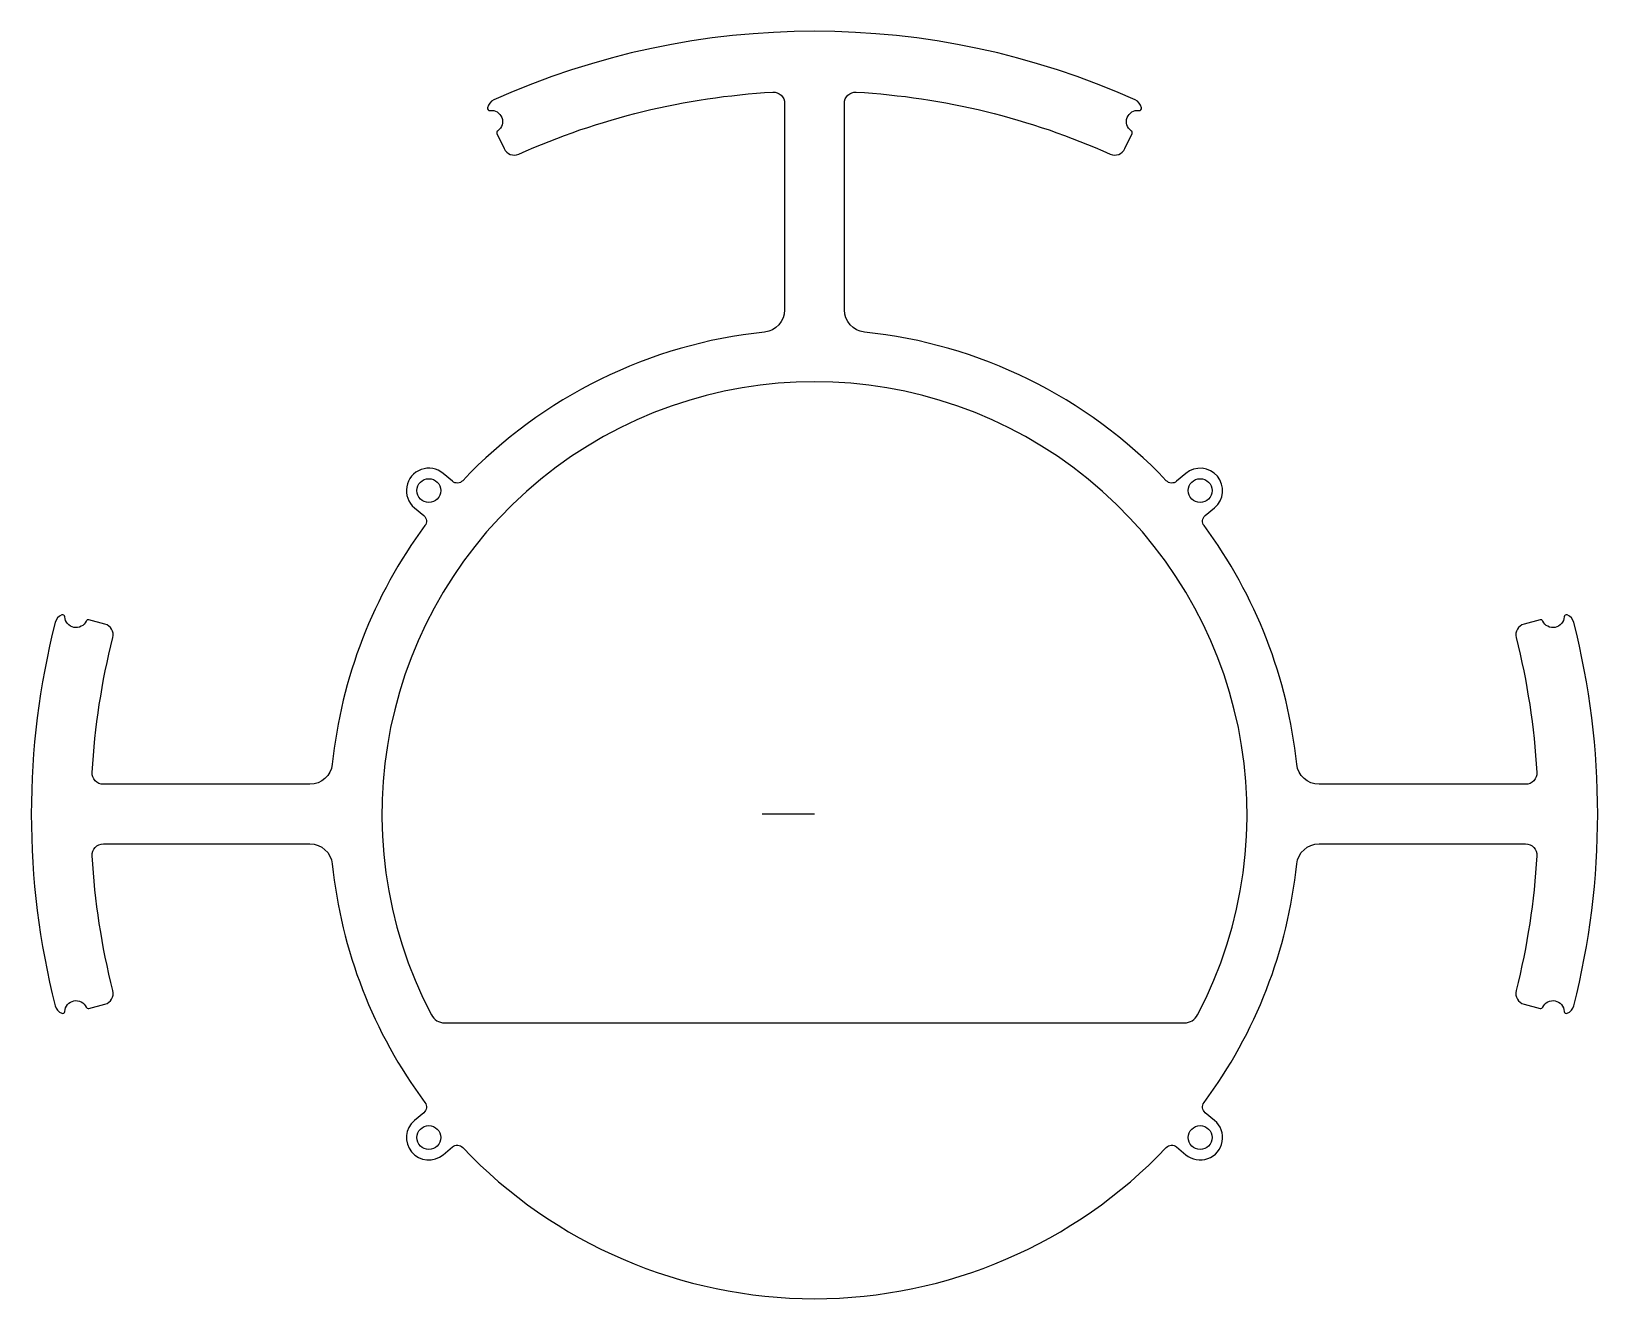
# Model space of a CAD drawing. Header units: millimetres. Extents: x -105 to 105, y -65 to 105.
import ezdxf

# ---------------------------------------------------------------- set-up
doc = ezdxf.new("R2010")
doc.units = ezdxf.units.MM
doc.layers.get('0').update_dxf_attribs({"linetype": 'CONTINUOUS'})

msp = doc.modelspace()

# ---------------------------------------------------------------- linework, layer by layer
msp.add_line((0, 0), (-7, 0))
for points in [[(-100.92, -26.72, 0.518544), (-100.51, -26.46, -0.786825), (-97.64, -25.9, 0.365977), (-97.29, -26.07), (-95.13, -25.49, 0.40976), (-94.07, -23.68, -0.047278), (-96.84, -5.58, -0.431187), (-95.34, -4), (-67.64, -4, -0.384331), (-64.65, -6.69, 0.1344), (-52.23, -38.69, -0.396561), (-52.39, -40.05), (-53.64, -41.09, 1), (-49.78, -45.69), (-48.54, -44.64, -0.396561), (-47.17, -44.72, 0.429896), (47.17, -44.72, -0.396561), (48.54, -44.64), (49.78, -45.69, 1), (53.64, -41.09), (52.39, -40.05, -0.396561), (52.23, -38.69, 0.1344), (64.65, -6.69, -0.384331), (67.64, -4), (95.34, -4, -0.431187), (96.84, -5.58, -0.047278), (94.07, -23.68, 0.40976), (95.13, -25.49), (97.29, -26.07, 0.365977), (97.64, -25.9, -0.786825), (100.51, -26.46, 0.518544), (100.92, -26.72, 0.238122), (101.81, -25.7, 0.124287), (101.81, 25.7, 0.238122), (100.92, 26.72, 0.518544), (100.51, 26.46, -0.786825), (97.64, 25.9, 0.365977), (97.29, 26.07), (95.13, 25.49, 0.40976), (94.07, 23.68, -0.047272), (96.84, 5.59, -0.431194), (95.34, 4), (67.64, 4, -0.384322), (64.65, 6.69, 0.134392), (52.23, 38.69, -0.396561), (52.39, 40.05), (53.64, 41.09, 1), (49.78, 45.69), (48.54, 44.64, -0.396561), (47.17, 44.72, 0.179103), (6.69, 64.65, -0.384322), (4, 67.64), (4, 95.34, -0.431194), (5.59, 96.84, -0.091121), (39.65, 88.53, 0.40976), (41.62, 89.26), (42.57, 91.29, 0.365977), (42.47, 91.66, -0.786825), (43.51, 94.38, 0.518544), (43.84, 94.75, 0.238122), (42.99, 95.8, 0.214104), (-42.99, 95.8, 0.238122), (-43.84, 94.75, 0.518544), (-43.51, 94.38, -0.786825), (-42.47, 91.66, 0.365977), (-42.57, 91.29), (-41.62, 89.26, 0.40976), (-39.65, 88.53, -0.091121), (-5.59, 96.84, -0.431194), (-4, 95.34), (-4, 67.64, -0.384322), (-6.69, 64.65, 0.179103), (-47.17, 44.72, -0.396561), (-48.54, 44.64), (-49.78, 45.69, 1), (-53.64, 41.09), (-52.39, 40.05, -0.396561), (-52.23, 38.69, 0.134392), (-64.65, 6.69, -0.384322), (-67.64, 4), (-95.34, 4, -0.431194), (-96.84, 5.59, -0.047272), (-94.07, 23.68, 0.40976), (-95.13, 25.49), (-97.29, 26.07, 0.365977), (-97.64, 25.9, -0.786825), (-100.51, 26.46, 0.518544), (-100.92, 26.72, 0.238122), (-101.81, 25.7, 0.124287), (-101.81, -25.7, 0.238122)], [(49.6, -28, 0.278904), (51.37, -26.93, 1.65328), (-51.37, -26.93, 0.278904), (-49.6, -28)]]:
    msp.add_lwpolyline(points, format="xyb", close=True)
for centre in [(-51.71, 43.39), (51.71, 43.39), (-51.71, -43.39), (51.71, -43.39)]:
    msp.add_circle(centre, 1.6)

doc.saveas('drawing.dxf')
